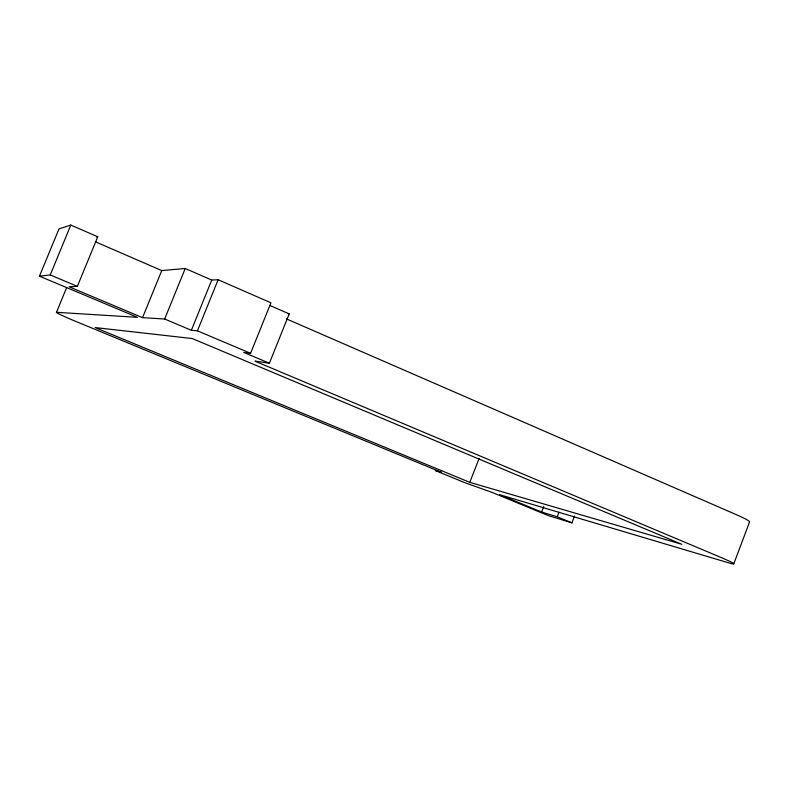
<?xml version="1.0" encoding="UTF-8"?>
<svg xmlns="http://www.w3.org/2000/svg" width="789" height="789" viewBox="0 0 789 789"><rect width="100%" height="100%" fill="white"/><g stroke="black" fill="none" stroke-linecap="round" stroke-linejoin="round"><path stroke-width="1.18" d="M733.77 563.859L749.55 522.002M95.331 241.759L161.755 270.568L185.237 268.477L211.738 280.056L218.139 279.72L270.913 302.818L250.596 353.304L197.428 330.838L191.362 330.285L164.664 319.022L142.543 317.651L69.136 286.801L77.352 286.358L97.757 236.789L70.823 225.062L59.007 228.889L39.45 276.18L137.473 317.336L56.69 312.316A26.422 1.114 22.1 0 0 77.194 321.991L441.268 472.236L435.212 470.481L464.504 482.562L492.435 492.543L548.335 515.621L571.917 522.851L574.55 515.996M270.104 305.55L289.198 313.884L269.384 363.236L255.616 361.165A18.433 1.144 21.9 0 0 254.985 361.165L720.544 557.271A32.803 1.686 20.9 0 1 728.148 562.695L499.624 494.673L541.599 512.022L543.769 506.41M541.599 512.022L557.231 516.775L559.006 512.189M469.78 482.345L681.834 544.302L192.25 338.54L95.104 327.563L469.78 482.345L479.14 458.37M191.362 330.285L211.738 280.056M197.428 330.838L218.139 279.72M142.543 317.651L161.755 270.568M164.664 319.022L185.237 268.477M56.473 312.336L66.621 287.709M39.45 276.18L50.22 274.927L70.823 225.062M96.603 237.065L97.757 236.789M288.192 313.844L289.198 313.884M250.596 353.304L243.712 352.397L269.384 363.236M557.231 516.775L571.917 522.851M50.22 274.927L77.352 286.358M286.427 318.894L736.601 514.793A32.744 2.604 20.5 0 1 749.234 522.17"/></g></svg>
